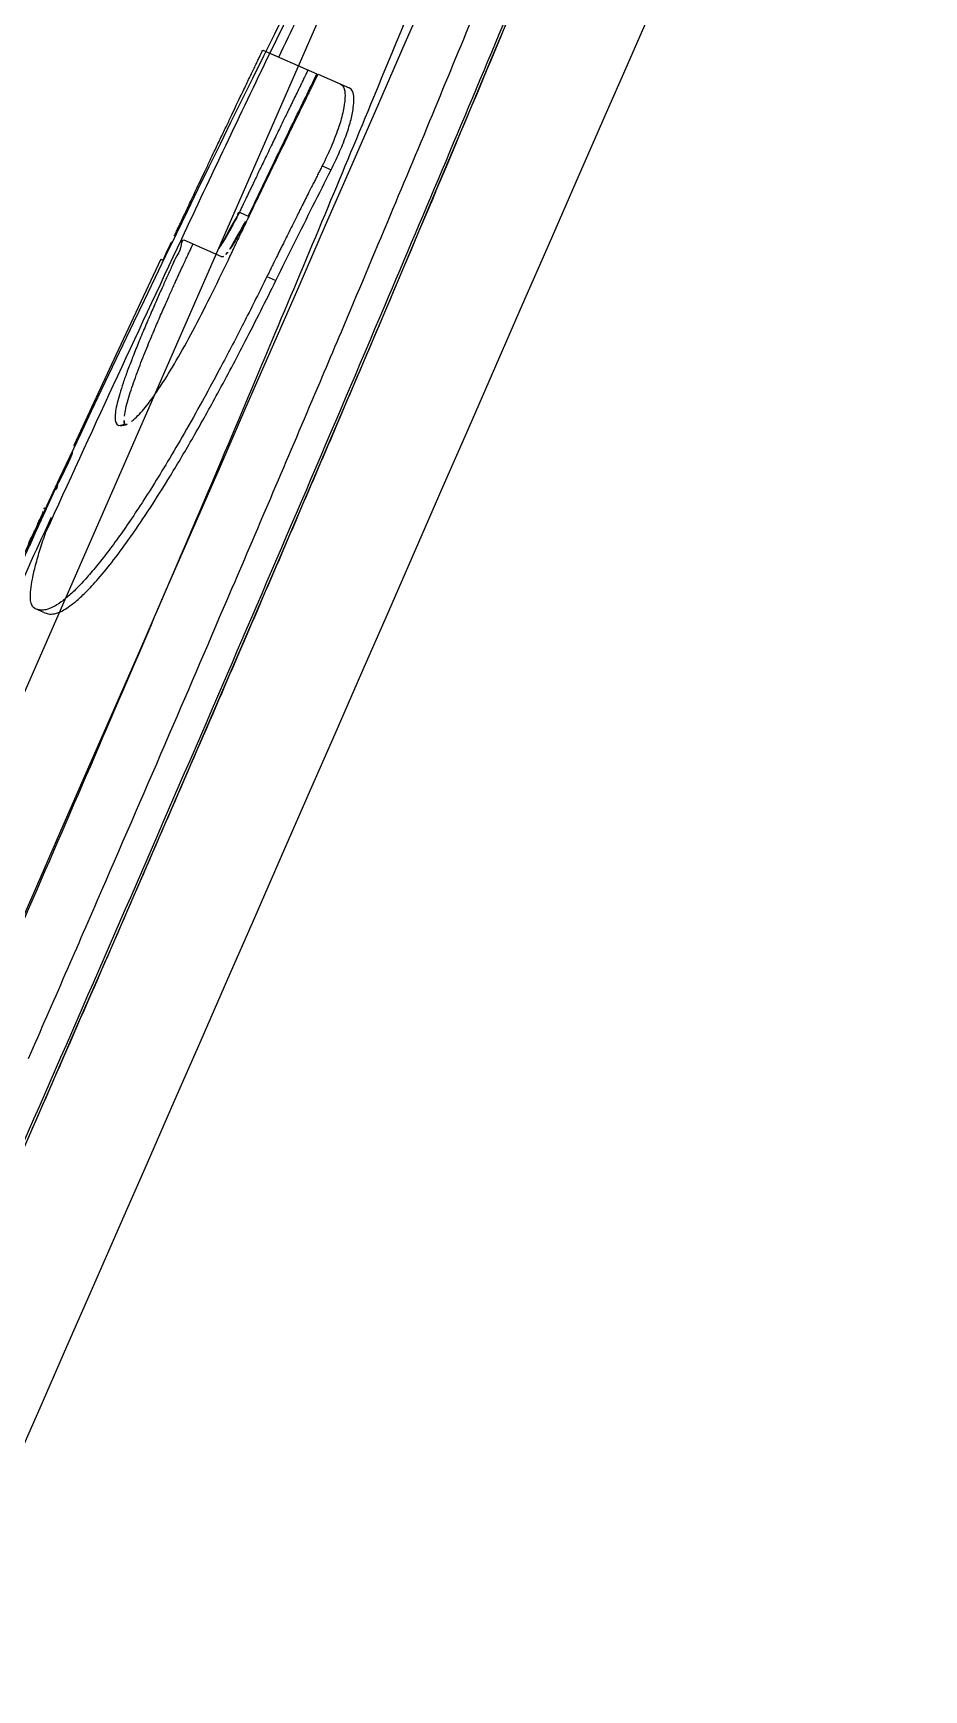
# Model space of a CAD drawing. Header units: millimetres. Extents: x 1145859089 to 1147511753, y -1047484727 to -1047247487.
# Drawn here: x 1146005189.51 to 1146005210.49, y -1047431132.04 to -1047431093.01 of the extents above; entities that cross this region are included whole.
import ezdxf
from ezdxf.xclip import XClip

# ---------------------------------------------------------------- set-up
doc = ezdxf.new("R2010")
doc.units = ezdxf.units.MM
doc.header["$LTSCALE"] = 100
doc.header["$MEASUREMENT"] = 0
doc.header["$XCLIPFRAME"] = 2
doc.layers.get('0').update_dxf_attribs({"linetype": 'CONTINUOUS'})
doc.layers.add('XREF', color=135, linetype='CONTINUOUS')
doc.layers.add('단지배치도$0$W240910', color=135, linetype='CONTINUOUS')

# ---------------------------------------------------------------- blocks, each defined once
blk = doc.blocks.new('단지배치도$0$zw$9902')
at = {"layer": '단지배치도$0$W240910', "linetype": 'ByBlock', "ltscale": 20}
for p, q in [((67020.725, -59802.693), (67086.843, -59651.522)), ((67054.919, -59722.821), (67054.259, -59724.18)), ((67060.094, -59722.831), (67059.496, -59724.262)), ((67054.094, -59724.108), (67055.369, -59724.666)), ((67059.496, -59724.262), (67058.883, -59725.726)), ((67055.395, -59724.677), (67056.129, -59724.998)), ((67058.883, -59725.726), (67058.25, -59727.229)), ((67055.492, -59726.836), (67055.703, -59726.928)), ((67058.25, -59727.229), (67057.596, -59728.779)), ((67053.541, -59727.929), (67053.752, -59728.021)), ((67053.126, -59728.977), (67052.238, -59728.588)), ((67057.596, -59728.779), (67056.916, -59730.383)), ((67051.689, -59729.029), (67050.684, -59731.173)), ((67051.689, -59729.029), (67051.745, -59729.053)), ((67054.191, -59729.442), (67054.402, -59729.534)), ((67056.916, -59730.383), (67056.352, -59731.712)), ((67050.684, -59731.173), (67049.64, -59733.424)), ((67055.502, -59731.785), (67055.539, -59731.697)), ((67056.352, -59731.712), (67055.767, -59733.084)), ((67055.767, -59733.084), (67055.162, -59734.5)), ((67049.653, -59733.429), (67049.64, -59733.424)), ((67049, -59734.908), (67049.204, -59734.461)), ((67055.162, -59734.5), (67054.541, -59735.951)), ((67048.965, -59734.893), (67049, -59734.908)), ((67049.107, -59735.116), (67048.957, -59735.445)), ((67054.541, -59735.951), (67053.909, -59737.423)), ((67048.934, -59737.353), (67048.723, -59737.26)), ((67053.909, -59737.423), (67053.272, -59738.903)), ((67053.272, -59738.903), (67052.636, -59740.377)), ((67052.636, -59740.377), (67052.007, -59741.832)), ((67052.007, -59741.832), (67051.239, -59743.602)), ((67051.239, -59743.602), (67050.498, -59745.307)), ((67050.498, -59745.307), (67049.781, -59746.951)), ((67049.781, -59746.951), (67049.086, -59748.542)), ((67049.086, -59748.542), (67048.409, -59750.086))]:
    blk.add_line(p, q, dxfattribs=at)
at = {"layer": '단지배치도$0$W240910'}
blk.add_arc((56404.253, -57219.78, 0), 12756.719, 322.5073299, 9.110085, dxfattribs=at)
at = {"layer": '단지배치도$0$W240910', "linetype": 'ByBlock', "ltscale": 20}
for centre, radius, start, end in [((41187.247, -48432.862), 28226.861, 336.1737041, 336.5796701), ((40755.517, -48244.035), 28703.079, 336.175398, 336.577983), ((67563.43, -59968.724), 564.854, 154.34602, 154.83785), ((67668.634, -60017.928), 680.995, 154.854316, 155.493839), ((65814.356, -59205.952), 1347.94, 336.826864, 337.039199)]:
    blk.add_arc(centre, radius, start, end, dxfattribs=at)
at = {"layer": '단지배치도$0$W240910', "linetype": 'ByBlock', "ltscale": 20, "extrusion": (0, 0, -1)}
blk.add_ellipse((67489.418, -59940.659), major_axis=(-452.685, -177.193), ratio=1, start_param=0.708795, end_param=0.862005, dxfattribs=at)
at = {"layer": '단지배치도$0$W240910', "linetype": 'ByBlock', "ltscale": 20}
for points, start_tangent, end_tangent in [([(67068.303, -59701.903), (67068.21, -59702.203), (67068.065, -59702.652), (67067.898, -59703.148), (67067.701, -59703.714), (67067.465, -59704.375), (67067.179, -59705.16), (67066.835, -59706.084), (67066.428, -59707.157), (67065.954, -59708.388), (67065.404, -59709.795), (67064.769, -59711.402), (67064.037, -59713.231), (67063.197, -59715.307), (67062.238, -59717.656), (67061.144, -59720.309), (67059.9, -59723.302), (67058.486, -59726.673), (67056.88, -59730.474), (67055.055, -59734.757), (67052.988, -59739.568), (67050.603, -59745.07), (67048.016, -59750.987), (67045.574, -59756.521), (67043.434, -59761.329), (67041.522, -59765.591), (67039.817, -59769.364), (67038.296, -59772.703), (67036.938, -59775.66), (67035.728, -59778.274), (67034.651, -59780.582), (67033.693, -59782.615), (67032.843, -59784.402), (67032.092, -59785.967), (67031.429, -59787.333), (67030.844, -59788.522), (67030.33, -59789.555), (67029.882, -59790.44), (67029.498, -59791.188), (67029.171, -59791.815), (67028.887, -59792.347), (67028.635, -59792.81), (67028.403, -59793.224), (67028.233, -59793.518)], (-0.290017, -0.957022), (-0.505837, -0.862629)), ([(67054.468, -59724.272), (67054.908, -59723.357), (67059.84, -59713.482), (67061.969, -59709.49), (67063.795, -59706.275)], (0.43302, 0.901384), (0.509512, 0.860464)), ([(67047.289, -59747.294), (67048.785, -59743.862), (67050.329, -59740.294), (67051.827, -59736.806), (67053.203, -59733.576), (67054.464, -59730.592), (67055.631, -59727.808), (67056.706, -59725.22), (67057.695, -59722.818), (67058.485, -59720.881)], (0.400696, 0.916211), (0.376454, 0.926435)), ([(67055.539, -59731.697), (67055.943, -59730.742), (67057.092, -59728.012), (67058.153, -59725.473), (67059.132, -59723.114), (67060.033, -59720.923), (67060.043, -59720.897)], (0.389997, 0.920816), (0.378716, 0.925513)), ([(67059.833, -59723.311), (67056.957, -59730.143), (67053.252, -59738.808), (67049.206, -59748.125), (67045.112, -59757.42), (67041.265, -59766.022), (67038.193, -59772.785)], (-0.385135, -0.92286), (-0.416209, -0.909269)), ([(67052.01, -59728.488), (67052.053, -59728.397), (67052.1, -59728.296), (67052.153, -59728.183), (67052.212, -59728.058), (67052.278, -59727.92), (67052.35, -59727.767), (67052.43, -59727.598), (67052.518, -59727.411), (67052.615, -59727.206), (67052.722, -59726.98), (67052.84, -59726.732), (67052.968, -59726.461), (67053.108, -59726.167), (67053.245, -59725.881), (67053.364, -59725.631), (67053.47, -59725.409), (67053.564, -59725.211), (67053.649, -59725.034), (67053.726, -59724.874), (67053.795, -59724.729), (67053.859, -59724.597), (67053.916, -59724.478), (67053.967, -59724.371), (67054.014, -59724.274), (67054.094, -59724.108)], (0.425693, 0.904868), (0.433702, 0.901056)), ([(67053.283, -59729.045), (67053.358, -59728.888), (67053.402, -59728.796), (67053.45, -59728.694), (67053.504, -59728.581), (67053.563, -59728.457), (67053.629, -59728.32), (67053.701, -59728.169), (67053.781, -59728.003), (67053.869, -59727.82), (67053.965, -59727.619), (67054.071, -59727.399), (67054.187, -59727.158), (67054.314, -59726.896), (67054.448, -59726.619), (67054.573, -59726.361), (67054.683, -59726.135), (67054.781, -59725.934), (67054.868, -59725.754), (67054.947, -59725.592), (67055.018, -59725.446), (67055.083, -59725.314), (67055.141, -59725.194), (67055.195, -59725.085), (67055.243, -59724.986), (67055.287, -59724.896), (67055.395, -59724.677)], (0.430305, 0.902684), (0.440661, 0.897673)), ([(67055.159, -59724.574), (67055.117, -59724.659), (67055.063, -59724.771), (67055.017, -59724.864), (67054.964, -59724.974), (67054.9, -59725.106), (67054.824, -59725.261), (67054.781, -59725.35), (67054.734, -59725.447), (67054.683, -59725.552), (67054.628, -59725.667), (67054.567, -59725.792), (67054.501, -59725.929), (67054.43, -59726.076), (67054.353, -59726.237), (67054.269, -59726.41), (67054.18, -59726.595), (67054.099, -59726.764), (67054.027, -59726.913), (67053.964, -59727.046), (67053.907, -59727.165), (67053.855, -59727.271), (67053.809, -59727.368), (67053.767, -59727.456), (67053.694, -59727.608), (67053.633, -59727.736), (67053.583, -59727.842), (67053.541, -59727.929)], (-0.438114, -0.898919), (-0.430696, -0.902497)), ([(67053.752, -59728.021), (67054.301, -59726.874), (67054.84, -59725.756), (67055.369, -59724.666)], (0.430681, 0.902504), (0.438126, 0.898913)), ([(67055.919, -59724.906), (67056.007, -59725.019), (67056.028, -59725.236), (67055.986, -59725.538), (67055.884, -59725.911), (67055.72, -59726.346), (67055.492, -59726.836)], (0.9162, -0.400722), (-0.451927, -0.892055)), ([(67055.703, -59726.928), (67055.89, -59726.532), (67056.047, -59726.142), (67056.161, -59725.78), (67056.225, -59725.471), (67056.238, -59725.233), (67056.203, -59725.076), (67056.129, -59724.998)], (0.451927, 0.892055), (-0.9162, 0.400722)), ([(67055.492, -59726.836), (67055.441, -59726.937), (67055.398, -59727.022), (67055.342, -59727.132), (67055.296, -59727.223), (67055.242, -59727.33), (67055.178, -59727.457), (67055.102, -59727.609), (67055.059, -59727.695), (67055.012, -59727.788), (67054.961, -59727.889), (67054.906, -59728), (67054.847, -59728.119), (67054.782, -59728.249), (67054.713, -59728.388), (67054.647, -59728.52), (67054.59, -59728.635), (67054.539, -59728.737), (67054.494, -59728.828), (67054.417, -59728.984), (67054.354, -59729.112), (67054.302, -59729.218), (67054.258, -59729.307), (67054.191, -59729.442)], (-0.451927, -0.892055), (-0.441639, -0.897193)), ([(67054.402, -59729.534), (67054.841, -59728.647), (67055.274, -59727.779), (67055.703, -59726.928)], (0.441651, 0.897187), (0.451927, 0.892055)), ([(67053.541, -59727.929), (67053.497, -59728.019), (67053.443, -59728.126), (67053.377, -59728.253), (67053.297, -59728.4), (67053.25, -59728.482), (67053.2, -59728.567), (67053.145, -59728.655), (67053.088, -59728.738), (67052.916, -59728.884)], (-0.9162, 0.400722), (-0.9162, 0.400722)), ([(67053.32, -59728.8), (67053.336, -59728.777), (67053.428, -59728.63), (67053.508, -59728.491), (67053.575, -59728.368), (67053.631, -59728.263), (67053.678, -59728.171), (67053.752, -59728.021)], (0.577432, 0.816439), (0.430682, 0.902504)), ([(67052.238, -59728.588), (67052.155, -59728.764), (67052.066, -59728.956), (67051.966, -59729.17), (67051.857, -59729.41), (67051.737, -59729.675), (67051.607, -59729.968), (67051.465, -59730.291), (67051.312, -59730.647), (67051.159, -59731.017), (67051.021, -59731.363), (67050.903, -59731.673), (67050.804, -59731.952), (67050.724, -59732.202), (67050.665, -59732.423), (67050.627, -59732.613), (67050.615, -59732.769), (67050.696, -59732.95)], (-0.9162, 0.400722), (0.9162, -0.400722)), ([(67050.834, -59732.731), (67050.867, -59732.549), (67050.922, -59732.341), (67050.991, -59732.117), (67051.071, -59731.884), (67051.158, -59731.647), (67051.248, -59731.411), (67051.339, -59731.183), (67051.428, -59730.967), (67051.513, -59730.764), (67051.594, -59730.573), (67051.67, -59730.396), (67051.742, -59730.232), (67051.808, -59730.08), (67051.871, -59729.939), (67051.929, -59729.808), (67051.984, -59729.686), (67052.036, -59729.573), (67052.083, -59729.468), (67052.126, -59729.373), (67052.165, -59729.288), (67052.233, -59729.141), (67052.29, -59729.019), (67052.338, -59728.916), (67052.38, -59728.826), (67052.449, -59728.68)], (0.139394, 0.990237), (0.429878, 0.902887)), ([(67051.745, -59729.053), (67051.832, -59728.868), (67051.92, -59728.679), (67052.01, -59728.488)], (0.423298, 0.905991), (0.425703, 0.904863)), ([(67053.226, -59728.923), (67053.24, -59728.905), (67053.32, -59728.8)], (0.639155, 0.769078), (0.577432, 0.816439)), ([(67051.001, -59732.857), (67051.079, -59732.789), (67051.356, -59732.485), (67051.687, -59732.023), (67052.057, -59731.422), (67052.446, -59730.72), (67052.852, -59729.929), (67053.283, -59729.045)], (0.785018, 0.619472), (0.430305, 0.902684)), ([(67053.126, -59728.977), (67053.226, -59728.923)], (0.9162, -0.400722), (0.639155, 0.769078)), ([(67054.191, -59729.442), (67053.671, -59730.482), (67053.156, -59731.474), (67052.674, -59732.367), (67052.242, -59733.135), (67051.852, -59733.801), (67051.495, -59734.384), (67051.166, -59734.896), (67050.861, -59735.35), (67050.574, -59735.752), (67050.303, -59736.109), (67050.045, -59736.423), (67049.8, -59736.695), (67049.567, -59736.925), (67049.345, -59737.107), (67049.144, -59737.231), (67048.987, -59737.289), (67048.873, -59737.3), (67048.723, -59737.26)], (-0.441639, -0.897193), (-0.9162, 0.400722)), ([(67048.934, -59737.353), (67049.047, -59737.388), (67049.188, -59737.384), (67049.376, -59737.313), (67049.508, -59737.233), (67049.682, -59737.1), (67049.916, -59736.885), (67050.219, -59736.559), (67050.58, -59736.117), (67050.988, -59735.561), (67051.433, -59734.903), (67051.918, -59734.133), (67052.451, -59733.232), (67053.034, -59732.187), (67053.681, -59730.965), (67054.402, -59729.534)], (0.9162, -0.400722), (0.441651, 0.897187)), ([(67050.838, -59732.947), (67050.827, -59732.878), (67050.834, -59732.731)], (-0.264815, 0.964299), (0.139394, 0.990237)), ([(67050.696, -59732.95), (67050.861, -59732.94), (67051.001, -59732.857)], (0.9162, -0.400722), (0.785018, 0.619472)), ([(67049.204, -59734.461), (67049.259, -59734.341), (67049.325, -59734.196), (67049.402, -59734.024), (67049.445, -59733.927), (67049.491, -59733.823), (67049.538, -59733.717), (67049.579, -59733.62), (67049.653, -59733.429)], (0.9162, -0.400722), (-0.9162, 0.400722)), ([(67045.82, -59741.964), (67045.88, -59741.83), (67045.953, -59741.665), (67045.996, -59741.569), (67046.043, -59741.463), (67046.095, -59741.346), (67046.152, -59741.217), (67046.215, -59741.076), (67046.285, -59740.919), (67046.362, -59740.747), (67046.446, -59740.558), (67046.54, -59740.349), (67046.643, -59740.119), (67046.756, -59739.865), (67046.881, -59739.586), (67047.019, -59739.28), (67047.17, -59738.943), (67047.336, -59738.575), (67047.517, -59738.173), (67047.702, -59737.763), (67047.867, -59737.398), (67048.012, -59737.077), (67048.142, -59736.792), (67048.258, -59736.536), (67048.363, -59736.305), (67048.457, -59736.097), (67048.543, -59735.908), (67048.622, -59735.736), (67048.693, -59735.58), (67048.758, -59735.438), (67048.817, -59735.308), (67048.871, -59735.19), (67048.92, -59735.083), (67048.965, -59734.985), (67049, -59734.908)], (0.405984, 0.91388), (0.415867, 0.909426)), ([(67048.923, -59734.974), (67048.919, -59734.994), (67048.847, -59735.153), (67048.799, -59735.261), (67048.739, -59735.392), (67048.668, -59735.55), (67048.585, -59735.732), (67048.5, -59735.918)], (-0.1558, -0.987789), (-0.9162, 0.400722)), ([(67048.964, -59734.893), (67048.923, -59734.974)], (-0.923503, 0.38359), (-0.1558, -0.987789)), ([(67048.957, -59735.445), (67047.923, -59737.724), (67046.831, -59740.152), (67045.902, -59742.238)], (-0.414804, -0.909911), (-0.405586, -0.914057)), ([(67048.723, -59737.26), (67048.64, -59737.138), (67048.622, -59737.009), (67048.629, -59736.822), (67048.668, -59736.567), (67048.743, -59736.242), (67048.852, -59735.863), (67048.985, -59735.458)], (-0.9162, 0.400722), (0.326274, 0.945275)), ([(67048.985, -59735.458), (67049.024, -59735.346), (67049.065, -59735.232), (67049.107, -59735.116)], (0.326289, 0.94527), (0.343858, 0.939022)), ([(67048.577, -59747.857), (67050.304, -59743.896), (67051.891, -59740.229), (67053.351, -59736.831), (67053.544, -59736.381)], (0.400722, 0.9162), (0.39347, 0.919337))]:
    blk.add_spline(points, degree=3, dxfattribs=dict(at, start_tangent=start_tangent, end_tangent=end_tangent))
blk = doc.blocks.new('단지배치도')
blk.add_blockref('단지배치도$0$zw$9902', (141034.193, 142437.157))

msp = doc.modelspace()

# ---------------------------------------------------------------- block references
at = {"layer": 'XREF'}
ref = msp.add_blockref('단지배치도', (1145797106.633357, -1047513806.462535), dxfattribs=at)
XClip(ref).set_block_clipping_path([(72982.4064819524, 34919.7593965302), (360382.4067475507, 255319.7593436702)])

doc.saveas('drawing.dxf')
